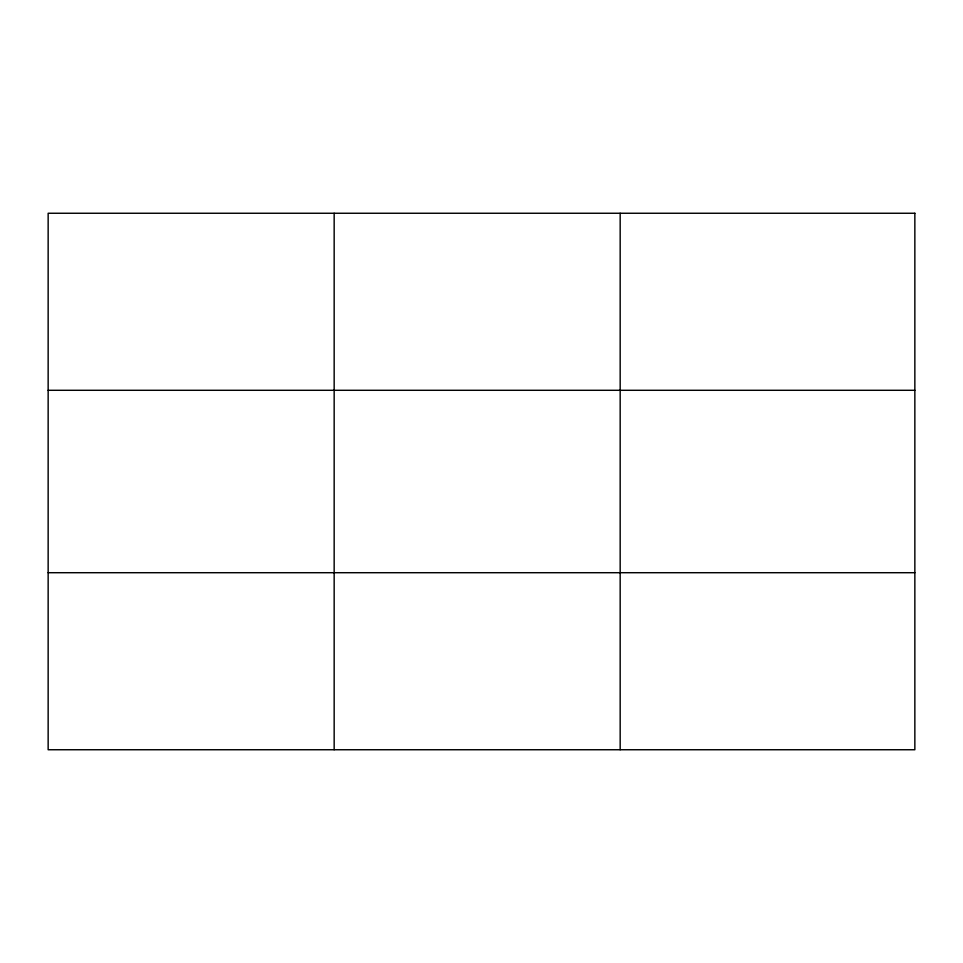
<?xml version="1.0" encoding="UTF-8"?>
<svg xmlns="http://www.w3.org/2000/svg" width="963" height="963" viewBox="0 0 963 963"><rect width="100%" height="100%" fill="white"/><g stroke="black" fill="none" stroke-linecap="round" stroke-linejoin="round"><path stroke-width="1.44" d="M334.161 213.256L334.161 749.744M620.172 213.256L620.172 749.744M48.15 390.292L914.85 390.292M48.15 572.708L914.85 572.708M914.85 213.256L914.85 749.744L48.15 749.744L48.15 213.256L914.85 213.256"/></g></svg>
